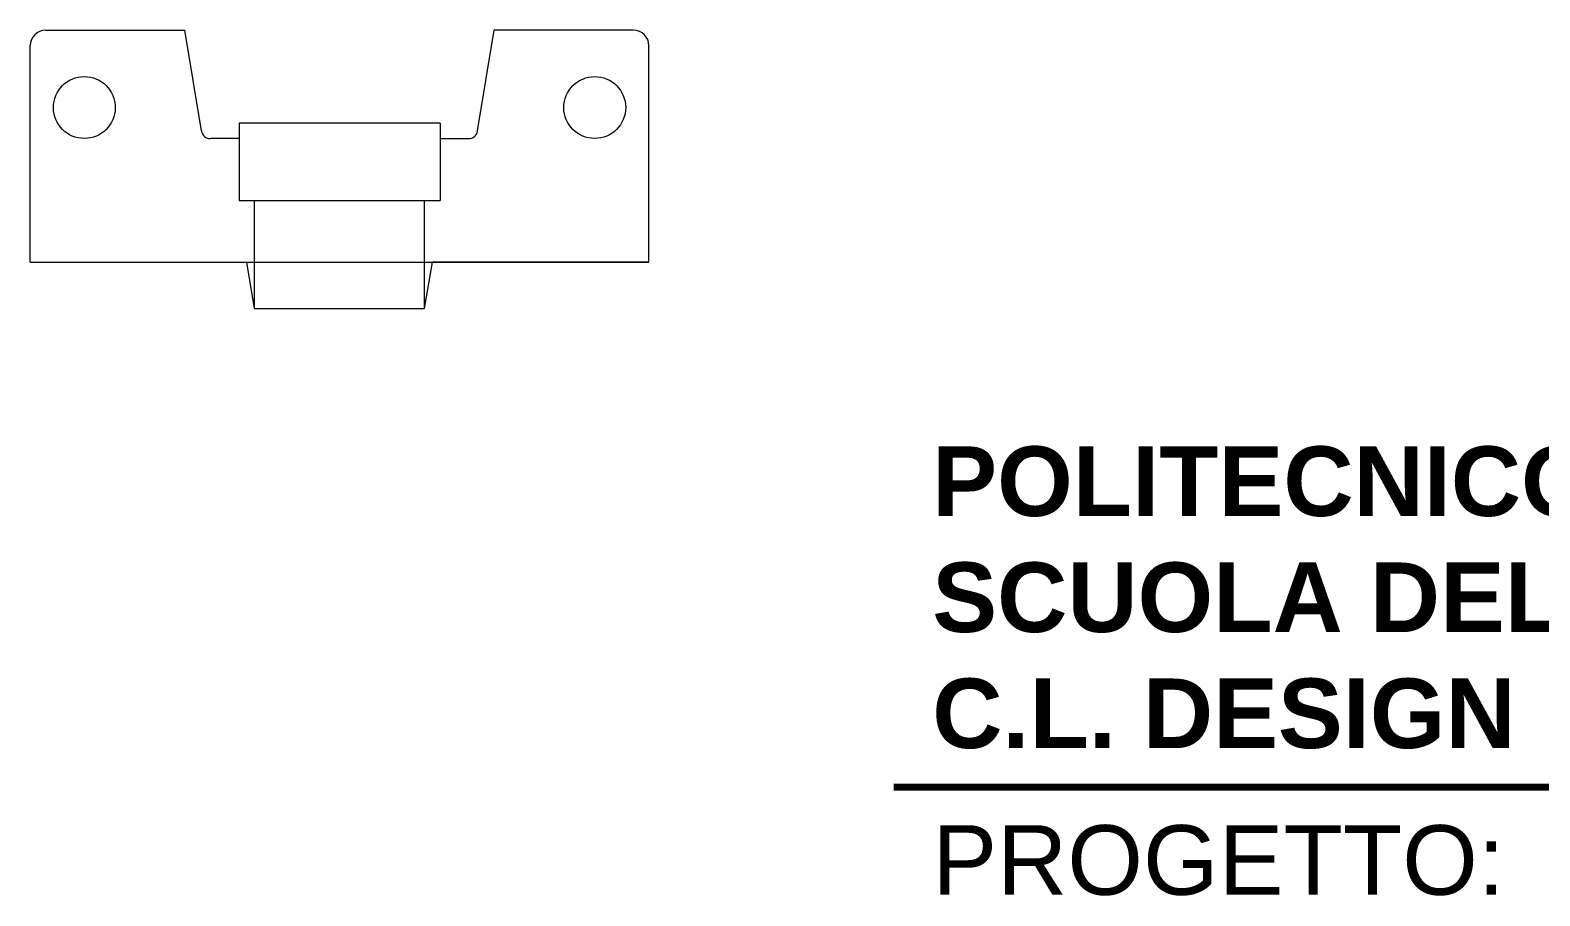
# Paper-space layout 'A736' of a CAD drawing. Header units: centimetres, sheet in millimetres. Extents: x 16 to 582, y 3 to 408.
# Drawn here: x 503.53 to 542.57, y 253.33 to 275.71 of the extents above; entities that cross this region are included whole.
import ezdxf
from ezdxf.enums import TextEntityAlignment as Align

# ---------------------------------------------------------------- set-up
doc = ezdxf.new("R2010")
doc.units = ezdxf.units.CM
for name, color, linetype, lineweight in [('A-SECT-MCUT1', 7, 'Continuous', 13), ('G-ANNO-TEXT', 3, 'Continuous', 18), ('G-ANNO-TTLB', 3, 'Continuous', 18)]:
    doc.layers.add(name, color=color, linetype=linetype, lineweight=lineweight)
doc.styles.add('ARIAL', font='arial.ttf')
doc.styles.add('ARIAL-BOLD', font='arialbd.ttf')

# ---------------------------------------------------------------- blocks, each defined once
blk = doc.blocks.new('BLOCK_TITLE')
at = {"layer": 'G-ANNO-TTLB', "const_width": 0.18}
blk.add_lwpolyline([(0, 250), (-50, 250)], dxfattribs=at)
at = {"layer": 'G-ANNO-TEXT', "style": 'ARIAL'}
blk.add_text('PROGETTO:', height=1.8, dxfattribs=at).set_placement((-49, 249.016), align=Align.TOP_LEFT)
at = {"layer": 'G-ANNO-TEXT', "insert": (-49, 250.983), "char_height": 1.8, "width": 56.86944, "attachment_point": 7, "style": 'ARIAL-BOLD'}
blk.add_mtext('POLITECNICO DI MILANO\\PSCUOLA DEL DESIGN\\PC.L. DESIGN DEGLI INTERNI', dxfattribs=at)
at = {"layer": 'G-ANNO-TEXT', "style": 'ARIAL-BOLD'}
for tag, p, height in [('PROJECT_TITLE_001', (-41.196, 228.219), 3.6), ('PROJECT_TITLE_002', (-36.081, 222.158), 3.6), ('PROJECT_TITLE_003', (-34.579, 216.097), 3.6), ('STUDENTS_001', (-30.84, 153.055), 1.8), ('DRAWING_TITLE_001', (-32.359, 142.662), 1.8), ('NOTES_001', (-25.172, 124.1), 1.8), ('FILENAME_001', (-35.854, 109.022), 1.8)]:
    blk.add_attdef(tag, p, '', height=height, dxfattribs=at)
at = {"layer": 'G-ANNO-TEXT', "style": 'ARIAL-BOLD', "flags": 2}
for tag, p in [('CLASS_001', (-38.723, 194.274)), ('CLASS_002', (-34.958, 191.243)), ('PROFESSOR_001', (-35.553, 175.357))]:
    blk.add_attdef(tag, p, '', height=1.8, dxfattribs=at)
at = {"layer": 'G-ANNO-TEXT', "style": 'ARIAL-BOLD'}
for tag, p in [('VERSION_9', (-49, 92.5)), ('VERSION_8', (-49, 87.5)), ('VERSION_7', (-49, 82.5)), ('VERSION_6', (-49, 77.5)), ('VERSION_5', (-49, 72.5)), ('VERSION_4', (-49, 67.5)), ('VERSION_3', (-49, 62.5)), ('VERSION_2', (-49, 57.5)), ('VERSION_1', (-49, 52.5)), ('SHEET_TOTAL', (-5.681, 47.981)), ('DATE', (-39.015, 5.53)), ('REV', (-39.015, 2.506))]:
    blk.add_attdef(tag, text='', height=1.8, dxfattribs=at).set_placement(p, align=Align.MIDDLE_LEFT)
for tag, p in [('DATA_9', (-2.806, 92.5)), ('DATA_8', (-2.806, 87.5)), ('DATA_7', (-2.806, 82.5)), ('DATA_6', (-2.806, 77.5)), ('DATA_5', (-2.806, 72.5)), ('DATA_4', (-2.806, 67.5)), ('DATA_3', (-2.806, 62.5)), ('DATA_2', (-2.806, 57.5)), ('DATA_1', (-2.806, 52.5)), ('SHEET_COPY', (-11.423, 47.981)), ('SCALE', (-4.416, 5.53))]:
    blk.add_attdef(tag, text='', height=1.8, dxfattribs=at).set_placement(p, align=Align.MIDDLE_RIGHT)
blk.add_attdef('SHEET', text='', height=9.6, dxfattribs=at).set_placement((-25, 25), align=Align.MIDDLE_CENTER)

psp = doc.layouts.new('A736')

# ---------------------------------------------------------------- linework, layer by layer
at = {"layer": 'A-SECT-MCUT1'}
for p, q in [((503.933, 275.707), (507.533, 275.707)), ((507.967, 273.104), (507.533, 275.707)), ((515.099, 273.104), (515.533, 275.707)), ((519.133, 275.707), (515.533, 275.707)), ((503.533, 269.707), (503.533, 275.307)), ((519.533, 269.707), (519.533, 275.307)), ((514.133, 273.307), (508.933, 273.307)), ((508.933, 273.307), (508.933, 271.307)), ((508.933, 273.307), (508.933, 272.907)), ((514.133, 273.307), (514.133, 271.307)), ((514.133, 273.307), (514.133, 272.907)), ((508.933, 272.907), (508.2, 272.907)), ((514.133, 272.907), (514.866, 272.907)), ((508.933, 271.307), (514.133, 271.307)), ((509.333, 268.507), (509.333, 271.307)), ((509.333, 269.707), (509.333, 271.307)), ((513.733, 268.507), (513.733, 271.307)), ((503.533, 269.707), (519.533, 269.707)), ((503.533, 269.707), (509.133, 269.707)), ((509.333, 268.507), (509.133, 269.707)), ((513.733, 268.507), (513.933, 269.707)), ((519.533, 269.707), (513.933, 269.707)), ((509.333, 268.507), (513.733, 268.507))]:
    psp.add_line(p, q, dxfattribs=at)
for centre in [(504.933, 273.707), (518.133, 273.707)]:
    psp.add_circle(centre, 0.8, dxfattribs=at)
for centre, radius, start, end in [((503.933, 275.307), 0.4, 90, 180), ((519.133, 275.307), 0.4, 0, 90), ((508.181, 273.121), 0.215, 184.5543, 274.908), ((514.878, 273.129), 0.223, 267.1267, 353.411)]:
    psp.add_arc(centre, radius, start, end, dxfattribs=at)

# ---------------------------------------------------------------- block references
psp.add_blockref('BLOCK_TITLE', (575.861, 6.136))

doc.saveas('drawing.dxf')
